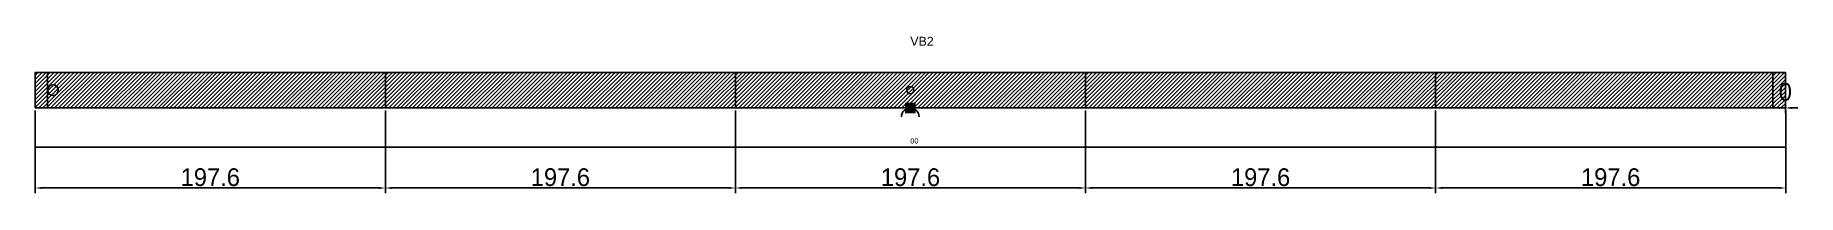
# Model space of a CAD drawing. Header units: metres. Extents: x 12796 to 13790, y 13111 to 13199.
import ezdxf

# ---------------------------------------------------------------- set-up
doc = ezdxf.new("R2010")
doc.units = ezdxf.units.M
for name, color, linetype in [('00 - FELIPE', 2, 'CONTINUOUS'), ('COTA', 241, 'CONTINUOUS'), ('Escoras', 2, 'CONTINUOUS'), ('Forcador', 251, 'CONTINUOUS'), ('Hachura', 251, 'CONTINUOUS'), ('NOMENCLATURA', 7, 'CONTINUOUS'), ('Painéis', 200, 'CONTINUOUS'), ('REAPROVEITAMENTO', 251, 'CONTINUOUS'), ('SARR_2.2x7', 40, 'CONTINUOUS')]:
    doc.layers.add(name, color=color, linetype=linetype)
doc.styles.add('STR_STANDARD', font='arial.ttf')
doc.dimstyles.new('EZ DXF', dxfattribs={"dimtxt": 10, "dimasz": 3.5, "dimexe": 3, "dimexo": 1.5, "dimgap": 1, "dimtad": 1, "dimdec": 1, "dimdsep": 46, "dimcen": 2.5, "dimazin": 3, "dimtfac": 1, "dimtmove": 0, "dimatfit": 3})

msp = doc.modelspace()

# ---------------------------------------------------------------- hatches: boundary and pattern name
at = {"layer": 'REAPROVEITAMENTO'}
h = msp.add_hatch(dxfattribs=at)
h.set_pattern_fill('ANSI31', scale=0.5)
h.paths.add_polyline_path([(12795.59, 13158.99), (13783.38, 13158.99), (13783.38, 13178.99), (12795.59, 13178.99)])
h = msp.add_hatch(dxfattribs=at)
h.set_pattern_fill('ANSI31', scale=0.5)
h.paths.add_polyline_path([(12795.59, 13158.99), (13783.38, 13158.99), (13783.38, 13178.99), (12795.59, 13178.99)])

# ---------------------------------------------------------------- linework, layer by layer
at = {"layer": '00 - FELIPE'}
msp.add_line((12795.59, 13136.99), (13783.38, 13136.99), dxfattribs=at)
msp.add_line((12795.59, 13136.99), (13783.38, 13136.99), dxfattribs=at)
at = {"layer": 'Escoras'}
msp.add_circle((13289.49, 13168.99), 2, dxfattribs=at)
msp.add_circle((13289.49, 13168.99), 2, dxfattribs=at)
at = {"layer": 'Forcador'}
msp.add_circle((12805.59, 13168.99), 3, dxfattribs=at)
msp.add_circle((12805.59, 13168.99), 3, dxfattribs=at)
at = {"layer": 'Hachura'}
msp.add_solid([(13286.49, 13161.99), (13292.49, 13161.99), (13286.49, 13155.99), (13292.49, 13155.99)], dxfattribs=at)
msp.add_solid([(13286.49, 13161.99), (13292.49, 13161.99), (13286.49, 13155.99), (13292.49, 13155.99)], dxfattribs=at)
at = {"layer": 'Painéis'}
for points in [[(12795.59, 13158.99), (12795.59, 13178.99)], [(12795.59, 13178.99), (13783.38, 13178.99)], [(12795.59, 13158.99), (12795.59, 13178.99)], [(12795.59, 13178.99), (13783.38, 13178.99)], [(12993.19, 13158.99), (12993.19, 13178.99)], [(12993.19, 13158.99), (12993.19, 13178.99)], [(13190.79, 13158.99), (13190.79, 13178.99)], [(13190.79, 13158.99), (13190.79, 13178.99)], [(13388.39, 13158.99), (13388.39, 13178.99)], [(13388.39, 13158.99), (13388.39, 13178.99)], [(13585.99, 13158.99), (13585.99, 13178.99)], [(13585.99, 13158.99), (13585.99, 13178.99)], [(13783.38, 13158.99), (13783.38, 13178.99)], [(13783.38, 13158.99), (13783.38, 13178.99)], [(12795.59, 13158.99), (13783.38, 13158.99)], [(12795.59, 13158.99), (13783.38, 13158.99)]]:
    msp.add_lwpolyline(points, close=True, dxfattribs=at)
msp.add_arc((13289.49, 13153.99), 5, 0, 180, dxfattribs=at)
msp.add_arc((13289.49, 13153.99), 5, 0, 180, dxfattribs=at)
at = {"layer": 'SARR_2.2x7'}
for p, q in [((12802.59, 13158.99), (12802.59, 13178.99)), ((12802.59, 13158.99), (12802.59, 13178.99)), ((13776.38, 13158.99), (13776.38, 13178.99)), ((13776.38, 13158.99), (13776.38, 13178.99))]:
    msp.add_line(p, q, dxfattribs=at)

# ---------------------------------------------------------------- texts
at = {"layer": '00 - FELIPE'}
msp.add_text('00', height=3, dxfattribs=at).set_placement((13289.49, 13138.99))
msp.add_text('00', height=3, dxfattribs=at).set_placement((13289.49, 13138.99))
at = {"layer": 'NOMENCLATURA', "style": 'STR_STANDARD'}
msp.add_text('VB2', height=5, dxfattribs=at).set_placement((13289.49, 13193.99))
msp.add_text('VB2', height=5, dxfattribs=at).set_placement((13289.49, 13193.99))

# ---------------------------------------------------------------- dimensions: what is measured, and where the dimension line sits
at = {"layer": 'COTA'}
for base, p1, p2 in [((13783.383853, 13158.9905), (13783.383853, 13158.9905), (13783.383853, 13178.9905)), ((13783.383853, 13158.9905), (13783.383853, 13158.9905), (13783.383853, 13178.9905)), ((12795.59, 13113.99), (12795.59, 13158.99), (12993.19, 13158.99)), ((12795.59, 13113.99), (12795.59, 13158.99), (12993.19, 13158.99)), ((12993.19, 13113.99), (12993.19, 13158.99), (13190.79, 13158.99)), ((12993.19, 13113.99), (12993.19, 13158.99), (13190.79, 13158.99)), ((13190.79, 13113.99), (13190.79, 13158.99), (13388.39, 13158.99)), ((13190.79, 13113.99), (13190.79, 13158.99), (13388.39, 13158.99)), ((13388.39, 13113.99), (13388.39, 13158.99), (13585.99, 13158.99)), ((13388.39, 13113.99), (13388.39, 13158.99), (13585.99, 13158.99)), ((13585.99, 13113.99), (13585.99, 13158.99), (13783.59, 13158.99)), ((13585.99, 13113.99), (13585.99, 13158.99), (13783.59, 13158.99))]:
    msp.add_linear_dim(base=base, p1=p1, p2=p2, dimstyle='EZ DXF', dxfattribs=at).render()

doc.saveas('drawing.dxf')
